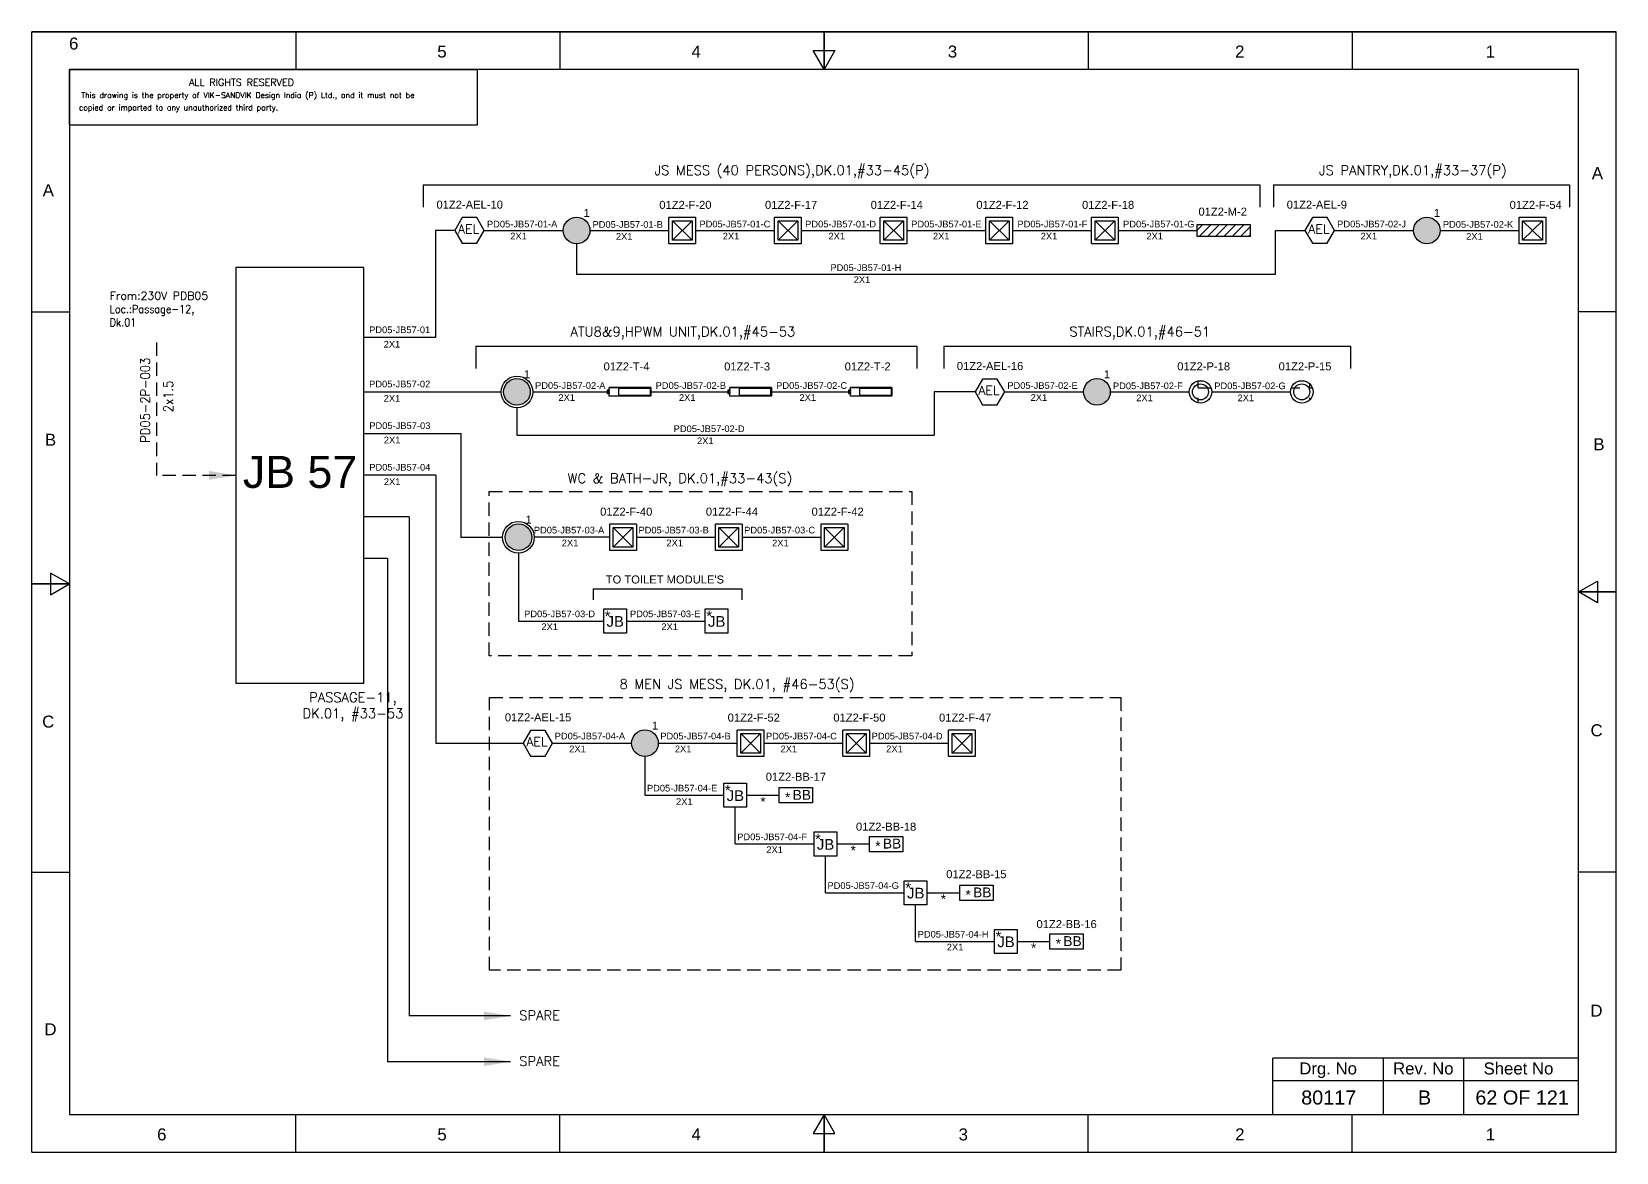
# Model space of a CAD drawing. Header units: inches. Extents: x -3311 to 1429, y -713 to 2436.
# Drawn here: x -2649.4 to -2352.4, y 659.9 to 870 of the extents above; entities that cross this region are included whole.
import ezdxf
from ezdxf.enums import TextEntityAlignment as Align

# ---------------------------------------------------------------- set-up
doc = ezdxf.new("R2010")
doc.units = ezdxf.units.IN
doc.linetypes.add('HIDDEN', pattern=[0.375, 0.25, -0.125])
doc.linetypes.add('SOLID', pattern=[0])
for name, color, linetype in [('BB', 7, 'Continuous'), ('Fmount', 7, 'Continuous'), ('LINE', 3, 'SOLID'), ('MirL', 7, 'Continuous')]:
    doc.layers.add(name, color=color, linetype=linetype)
for name, color, linetype, lineweight in [('ELEC_TXT-025', 1, 'Continuous', 25), ('HEL-025', 1, 'Continuous', 25), ('HEL-035', 2, 'Continuous', 35)]:
    doc.layers.add(name, color=color, linetype=linetype, lineweight=lineweight)
doc.styles.add('_NORMAL', font='arial.ttf')
doc.styles.add('ROMAN S', font='romans.shx')
doc.styles.add('ROMANS', font='simplex.shx', dxfattribs={"width": 0.88})
doc.styles.get("Standard").update_dxf_attribs({"font": 'arial.ttf'})
doc.dimstyles.get("Standard").update_dxf_attribs({"dimtxt": 0.18, "dimasz": 0.18, "dimexe": 0.18, "dimexo": 0.0625, "dimgap": 0.09, "dimtad": 0, "dimtih": 1, "dimtoh": 1, "dimdec": 4, "dimzin": 0, "dimdsep": 46, "dimtxsty": 'Standard', "dimcen": 0.09, "dimadec": 0, "dimazin": 0, "dimtfac": 1, "dimtdec": 4, "dimtofl": 0, "dimtmove": 0, "dimatfit": 3, "dimfxl": 1, "dimtolj": 1, "dimtzin": 0, "dimarcsym": 0})
pattern_1 = [(0, (0, 0), (0, 6.985), [5.08, -1.905]), (90, (0, 0), (-6.985, 4e-16), [5.08, -1.905])]

# ---------------------------------------------------------------- blocks, each defined once
blk = doc.blocks.new('fr')
at = {"color": 7, "linetype": 'Continuous'}
for p, q in [((33763.99, 4500.4), (33466.99, 4500.4)), ((33466.99, 4500.4), (33763.99, 4500.4)), ((33466.99, 4290.33), (33466.99, 4500.4)), ((33516.49, 4500.4), (33516.49, 4493.33)), ((33565.99, 4500.4), (33565.99, 4493.33)), ((33615.49, 4500.4), (33615.49, 4493.33)), ((33615.49, 4493.33), (33615.49, 4500.4)), ((33615.49, 4500.4), (33615.49, 4493.33)), ((33664.99, 4500.4), (33664.99, 4493.33)), ((33714.49, 4500.4), (33714.49, 4493.33)), ((33763.99, 4290.33), (33763.99, 4500.4)), ((33763.99, 4290.33), (33763.99, 4500.4)), ((33615.49, 4493.33), (33613.45, 4496.87)), ((33613.45, 4496.87), (33617.53, 4496.87)), ((33617.53, 4496.87), (33615.49, 4493.33)), ((33756.92, 4493.33), (33474.06, 4493.33)), ((33474.06, 4493.33), (33474.06, 4297.41)), ((33756.92, 4297.41), (33756.92, 4493.33)), ((33466.99, 4447.89), (33474.06, 4447.89)), ((33763.99, 4447.89), (33756.92, 4447.89)), ((33474.06, 4396.87), (33470.53, 4398.91)), ((33470.53, 4398.91), (33470.53, 4394.83)), ((33466.99, 4396.87), (33474.06, 4396.87)), ((33474.06, 4396.87), (33466.99, 4396.87)), ((33466.99, 4396.87), (33474.06, 4396.87)), ((33470.53, 4394.83), (33474.06, 4396.87)), ((33756.92, 4395.37), (33760.45, 4397.41)), ((33760.45, 4397.41), (33760.45, 4393.33)), ((33763.99, 4395.37), (33756.92, 4395.37)), ((33760.45, 4393.33), (33756.92, 4395.37)), ((33756.92, 4395.37), (33763.99, 4395.37)), ((33763.99, 4395.37), (33756.92, 4395.37)), ((33466.99, 4342.85), (33474.06, 4342.85)), ((33763.99, 4342.85), (33756.92, 4342.85)), ((33474.06, 4297.41), (33756.92, 4297.41)), ((33516.49, 4290.33), (33516.49, 4297.41)), ((33565.99, 4290.33), (33565.99, 4297.41)), ((33615.49, 4297.41), (33613.45, 4293.87)), ((33615.49, 4290.33), (33615.49, 4297.41)), ((33617.53, 4293.87), (33615.49, 4297.41)), ((33615.49, 4297.41), (33615.49, 4290.33)), ((33615.49, 4290.33), (33615.49, 4297.41)), ((33664.99, 4290.33), (33664.99, 4297.41)), ((33714.49, 4290.33), (33714.49, 4297.41)), ((33613.45, 4293.87), (33617.53, 4293.87)), ((33466.99, 4290.33), (33763.99, 4290.33)), ((33466.99, 4290.33), (33763.99, 4290.33))]:
    blk.add_line(p, q, dxfattribs=at)
at = {"color": 7, "style": '_NORMAL'}
for s, p in [('6', (33474.86, 4498.18)), ('5', (33543.88, 4496.68)), ('4', (33591.52, 4496.68)), ('3', (33639.57, 4496.68)), ('2', (33693.41, 4496.68)), ('1', (33740.39, 4496.68)), ('A', (33760.45, 4473.88)), ('A', (33470.1, 4470.68)), ('B', (33470.52, 4423.9)), ('B', (33760.74, 4423.06)), ('C', (33470.08, 4371.07)), ('C', (33760.29, 4369.44)), ('D', (33760.27, 4316.89)), ('D', (33470.51, 4313.39)), ('6', (33491.37, 4293.69)), ('5', (33543.89, 4293.69)), ('4', (33591.53, 4293.69)), ('3', (33641.59, 4293.69)), ('2', (33693.43, 4293.69)), ('1', (33740.41, 4293.69))]:
    blk.add_text(s, height=2.25, dxfattribs=at).set_placement(p, align=Align.MIDDLE_CENTER)
blk = doc.blocks.new('AEL')
at = {"color": 4}
blk.add_lwpolyline([(989.98, -190.09), (992.75, -190.09), (994.14, -187.69), (992.75, -185.28), (989.98, -185.28), (988.59, -187.69)], close=True, dxfattribs=at)
at = {"color": 4, "style": 'ROMANS'}
blk.add_text('AEL', height=1.725, dxfattribs=at).set_placement((989.2, -188.27))
blk = doc.blocks.new('AEL_L')
blk.add_blockref('AEL', (0, 0))
blk.add_attdef('TAG_NO', (986.55, -183.59), '', height=1.5)
blk = doc.blocks.new('FIXED_KEY_SWITCH')
h = blk.add_hatch(color=1)
h.dxf.hatch_style = 1
edge = h.paths.add_edge_path()
edge.add_arc((848.13, 1737.46), 2.5, 0, 360)
at = {"color": 1}
blk.add_circle((848.13, 1737.46), 2.5, dxfattribs=at)
at = {"color": 7, "insert": (849.44, 1741.5), "char_height": 1.5, "attachment_point": 1, "style": '_NORMAL'}
blk.add_mtext_dynamic_manual_height_columns('1', width=1.5, gutter_width=7.5, heights=[0], dxfattribs=at)
blk = doc.blocks.new('SWT')
blk.add_blockref('FIXED_KEY_SWITCH', (0, 0))
blk.add_attdef('TAG_NO', (844.55, 1741.11), '', height=1.5)
blk = doc.blocks.new('LED FLUSH MOUNT')
for p, q in [((114818, 79432), (114604, 79219)), ((114604, 79432), (114818, 79219))]:
    blk.add_line(p, q)
blk.add_lwpolyline([(114572, 79470), (114850, 79470, -0.414214), (114856, 79464), (114856, 79186, -0.414214), (114850, 79180), (114572, 79180, -0.414214), (114566, 79186), (114566, 79464, -0.414214)], format="xyb", close=True)
blk.add_lwpolyline([(114604, 79432), (114818, 79432), (114818, 79219), (114604, 79219)], close=True)
blk = doc.blocks.new('LED Flush Mounted Light 22W')
blk.add_blockref('LED FLUSH MOUNT', (0, 0))
at = {"style": 'ROMANS', "width": 0.7}
blk.add_attdef('TAG_NO.:', (113905, 79579), '', height=250, dxfattribs=at)
blk = doc.blocks.new('2A')
at = {"color": 7, "lineweight": -3, "ltscale": 2.5}
blk.add_line((790.02, 1997.62, -0.03), (782.23, 1997.62, -0.03), dxfattribs=at)
at = {"color": 7, "lineweight": -3, "ltscale": 2.5, "elevation": -0.03}
for points in [[(781.91, 1997.21), (782.23, 1997.21), (782.23, 1996.94), (781.91, 1996.94)], [(781.91, 1996.7), (782.23, 1996.7), (782.23, 1996.44), (781.91, 1996.44)], [(782.23, 1997.62), (790.02, 1997.62), (790.02, 1996.02), (782.23, 1996.02)], [(784.03, 1997.5), (789.88, 1997.5), (789.88, 1996.14), (784.03, 1996.14)]]:
    blk.add_lwpolyline(points, close=True, dxfattribs=at)
blk = doc.blocks.new('LED TUBE LIGHT 30W')
blk.add_blockref('2A', (179.91, -357.89))
blk.add_attdef('TAG_NO.', (962.52, 1642.97), '', height=1.5)
blk = doc.blocks.new('MIR')
h = blk.add_hatch()
h.set_pattern_fill('ANSI31', color=256, scale=500)
h.set_pattern_definition([(45, (0, 0), (-44.194174, 44.194174), [])])
h.paths.add_polyline_path([(109452, 30143), (110019, 30143), (110019, 30272), (109452, 30272)])
at = {"elevation": -6}
blk.add_lwpolyline([(109452, 30272), (110019, 30272), (110019, 30143), (109452, 30143)], close=True, dxfattribs=at)
blk = doc.blocks.new('MIRROR LIGHT')
blk.add_blockref('MIR', (0, 0))
at = {"style": 'ROMANS', "width": 0.7}
blk.add_attdef('TAG_NO.:', (108952, 30348), '', height=250, dxfattribs=at)
blk = doc.blocks.new('1')
h = blk.add_hatch()
h.set_pattern_fill('ANGLE', color=6)
h.set_pattern_definition(pattern_1)
h.paths.add_polyline_path([(303.23, 2044.43, 1), (306.22, 2044.43, 1)], flags=0)
h.paths.add_polyline_path([(302.63, 2044.43, 1), (306.83, 2044.43, 1)])
h.paths.add_polyline_path([(306.22, 2044.43, -1), (303.23, 2044.43, -1)], flags=16)
h = blk.add_hatch()
h.set_pattern_fill('ANGLE', color=6)
h.set_pattern_definition(pattern_1)
h.paths.add_polyline_path([(303.23, 2044.43, 1), (306.22, 2044.43, 1)])
at = {"color": 6}
for radius in [2.1, 1.5]:
    blk.add_circle((304.73, 2044.43), radius, dxfattribs=at)
blk = doc.blocks.new('LED PENDENT LIGHT 15W')
blk.add_blockref('1', (0, 0))
blk.add_attdef('TAG_NO', (301.63, 2048.1), '', height=1.5)
blk = doc.blocks.new('bunk_light')
blk.add_lwpolyline([(17773, 202986), (18112, 202986), (18112, 202830), (17773, 202830)], close=True)
at = {"char_height": 100, "attachment_point": 1}
for s, insert in [('*', (17831, 202937)), ('BB', (17909, 202962))]:
    blk.add_mtext_dynamic_manual_height_columns(s, width=182.6, gutter_width=7.5, heights=[0], dxfattribs=dict(at, insert=insert))
blk = doc.blocks.new('LED_BUNK _LIGHT')
at = {"xscale": 0.8, "yscale": 0.8, "zscale": 0.8}
blk.add_blockref('bunk_light', (4436, 38936), dxfattribs=at)
at = {"style": 'ROMAN S', "width": 0.7}
blk.add_attdef('TAG_NO:', text='', height=250, dxfattribs=at).set_placement((18767, 201415), align=Align.CENTER)
blk = doc.blocks.new('A$C4BAD7D21')
at = {"layer": 'HEL-025'}
blk.add_lwpolyline([(-34000, 0), (-34000, 2086), (-18714, 2086), (-18714, 0)], close=True, dxfattribs=at)
at = {"layer": 'HEL-025', "style": 'ROMANS'}
for s, p in [('This drawing is the property of VIK-SANDVIK Design India (P) Ltd., and it must not be', (-33558, 1016)), (' copied or imparted to any unauthorized third party.', (-33785, 550))]:
    blk.add_text(s, height=210, dxfattribs=at).set_placement(p)
at = {"layer": 'HEL-035', "style": 'ROMANS'}
blk.add_text('     ALL RIGHTS RESERVED', height=262.5, dxfattribs=at).set_placement((-30497, 1476))
blk = doc.blocks.new('JB')
blk.add_lwpolyline([(1661.35, 1973.02), (1665.59, 1973.02), (1665.59, 1968.5), (1661.35, 1968.5)], close=True)
at = {"color": 7}
for s, p in [('*', (1661.54, 1970.68)), ('JB', (1661.87, 1969.69))]:
    blk.add_text(s, height=2, dxfattribs=at).set_placement(p)
blk = doc.blocks.new('JB_FOR_BUNKLIGHT')
blk.add_blockref('JB', (0, 0))
blk.add_attdef('TAG_NO:', (1659.46, 1975.19), '', height=1.5)

msp = doc.modelspace()

# ---------------------------------------------------------------- linework, layer by layer
for p, q in [((-2575.99, 841.29, -0.05), (-2419.17, 841.29, -0.05)), ((-2416.62, 841.29, -0.05), (-2361.16, 841.29, -0.05)), ((-2573.71, 832.74), (-2573.71, 812.66)), ((-2570.11, 832.74), (-2573.71, 832.74)), ((-2416.25, 824.58), (-2416.25, 832.74)), ((-2547.25, 830.24), (-2547.25, 824.58)), ((-2566.17, 811.04, -0.05), (-2483.49, 811.04, -0.05)), ((-2478.45, 811.04, -0.05), (-2402.22, 811.04, -0.05)), ((-2472.57, 802.49), (-2480.22, 802.49)), ((-2480.22, 802.49), (-2480.22, 794.37)), ((-2558.43, 799.52), (-2558.43, 794.37)), ((-2568.96, 794.69), (-2568.96, 775.21, -0.05)), ((-2558.43, 794.37), (-2480.22, 794.37)), ((-2573.64, 786.89), (-2587.11, 786.89)), ((-2573.64, 786.89), (-2573.64, 736.63)), ((-2578.62, 779.09), (-2587.11, 779.09)), ((-2578.62, 779.09), (-2578.62, 685.51)), ((-2541.05, 775.24, -0.05), (-2555.18, 775.24, -0.05)), ((-2582.7, 771.28), (-2587.11, 771.28)), ((-2582.7, 771.28), (-2582.7, 676.93)), ((-2544.16, 765.58, -0.05), (-2516.29, 765.58, -0.05)), ((-2515.42, 726.87), (-2509.27, 726.87)), ((-2498.51, 717.74), (-2492.36, 717.74)), ((-2481.6, 708.6), (-2475.45, 708.6)), ((-2464.69, 699.47), (-2458.54, 699.47))]:
    msp.add_line(p, q)
at = {"color": 7, "linetype": 'Continuous'}
for p, q in [((-2359.46, 677.61), (-2416.78, 677.61)), ((-2416.78, 667.01), (-2416.78, 677.61)), ((-2396, 667.01), (-2396, 677.61)), ((-2380.99, 667.01), (-2380.99, 677.61)), ((-2416.78, 673.43), (-2359.46, 673.43))]:
    msp.add_line(p, q, dxfattribs=at)
msp.add_lwpolyline([(-2587.11, 825.79), (-2611.12, 825.79), (-2611.12, 747.89), (-2587.11, 747.89)], close=True)
at = {"linetype": 'HIDDEN', "ltscale": 10}
msp.add_lwpolyline([(-2625.96, 811.72), (-2625.96, 786.84)], dxfattribs=at)
for points, elevation in [([(-2563.66, 783.79), (-2484.45, 783.79), (-2484.45, 753.01), (-2563.66, 753.01)], -0.11), ([(-2563.57, 745.18), (-2445.26, 745.18), (-2445.26, 694.07), (-2563.57, 694.07)], -0.03)]:
    msp.add_lwpolyline(points, close=True, dxfattribs=dict(at, elevation=elevation))
at = {"layer": 'LINE', "color": 0}
for p, q in [((-2575.99, 841.29, -0.05), (-2575.99, 837.1, -0.05)), ((-2419.17, 841.29, -0.05), (-2419.17, 837.1, -0.05)), ((-2416.62, 841.29, -0.05), (-2416.62, 837.1, -0.05)), ((-2361.16, 841.29, -0.05), (-2361.16, 837.1, -0.05)), ((-2564.55, 832.74), (-2549.75, 832.74)), ((-2544.75, 832.74), (-2529.96, 832.74)), ((-2524.95, 832.74), (-2510.15, 832.74)), ((-2505.14, 832.74), (-2490.35, 832.74)), ((-2485.34, 832.74), (-2470.54, 832.74)), ((-2465.53, 832.74), (-2450.73, 832.74)), ((-2445.72, 832.74), (-2430.93, 832.74)), ((-2416.25, 832.74), (-2410.74, 832.74)), ((-2405.19, 832.74), (-2390.39, 832.74)), ((-2385.39, 832.74), (-2370.6, 832.74)), ((-2547.25, 824.58), (-2416.25, 824.58)), ((-2573.71, 812.66), (-2587.11, 812.66)), ((-2566.17, 811.04, -0.05), (-2566.17, 806.85, -0.05)), ((-2483.49, 811.04, -0.05), (-2483.49, 806.85, -0.05)), ((-2478.45, 811.04, -0.05), (-2478.45, 806.85, -0.05)), ((-2402.22, 811.04, -0.05), (-2402.22, 806.85, -0.05)), ((-2587.11, 802.49), (-2561.4, 802.49)), ((-2555.46, 802.49), (-2541.13, 802.49)), ((-2533.34, 802.49), (-2518.54, 802.49)), ((-2510.74, 802.49), (-2495.95, 802.49)), ((-2467.02, 802.49), (-2452.22, 802.49)), ((-2447.22, 802.49), (-2432.43, 802.49)), ((-2428.23, 802.49), (-2413.43, 802.49)), ((-2587.08, 794.69), (-2568.96, 794.69)), ((-2536.04, 775.24, -0.05), (-2521.24, 775.24, -0.05)), ((-2516.23, 775.24, -0.05), (-2501.44, 775.24, -0.05)), ((-2558.15, 772.26, -0.05), (-2558.15, 759.53, -0.05)), ((-2544.16, 765.58, -0.05), (-2544.16, 763.49, -0.05)), ((-2516.29, 765.58, -0.05), (-2516.29, 763.49, -0.05)), ((-2558.15, 759.53, -0.05), (-2542.16, 759.53, -0.05)), ((-2537.93, 759.53, -0.05), (-2523.14, 759.53, -0.05)), ((-2573.64, 736.63), (-2557.29, 736.63)), ((-2551.74, 736.63), (-2536.95, 736.63)), ((-2531.95, 736.63), (-2517.15, 736.63)), ((-2512.14, 736.63), (-2497.34, 736.63)), ((-2492.33, 736.63), (-2477.54, 736.63)), ((-2534.45, 734.13), (-2534.45, 726.87)), ((-2534.45, 726.87), (-2519.65, 726.87)), ((-2517.53, 717.74), (-2517.53, 724.61)), ((-2517.53, 717.74), (-2502.74, 717.74)), ((-2500.62, 708.6), (-2500.62, 715.48)), ((-2500.62, 708.6), (-2485.83, 708.6)), ((-2483.71, 699.47), (-2483.71, 706.35)), ((-2483.71, 699.47), (-2468.92, 699.47))]:
    msp.add_line(p, q, dxfattribs=at)
at = {"layer": 'LINE', "color": 7}
msp.add_line((-2561.13, 775.21, -0.05), (-2568.96, 775.21, -0.05), dxfattribs=at)
at = {"layer": 'LINE', "color": 0}
for centre in [(-2558.43, 802.49), (-2558.15, 775.24, -0.05)]:
    msp.add_circle(centre, 2.97, dxfattribs=at)

# ---------------------------------------------------------------- block references
for name, p in [('fr', (-36116.37, -3630.39)), ('SWT', (-3395.38, -904.71)), ('SWT', (-3236.02, -904.71)), ('SWT', (-3406.56, -934.97)), ('SWT', (-3297.85, -934.97)), ('SWT', (-3406.28, -962.22, -0.05)), ('JB_FOR_BUNKLIGHT', (-4203.52, -1211.23, -0.05)), ('JB_FOR_BUNKLIGHT', (-4184.49, -1211.23, -0.05)), ('SWT', (-3382.57, -1000.83)), ('JB_FOR_BUNKLIGHT', (-4181, -1243.89)), ('JB_FOR_BUNKLIGHT', (-4164.09, -1253.02)), ('JB_FOR_BUNKLIGHT', (-4147.18, -1262.16)), ('JB_FOR_BUNKLIGHT', (-4130.27, -1271.29))]:
    msp.add_blockref(name, p)
ref = msp.add_blockref('AEL_L', (-3558.69, 1020.43))
ref.add_attrib('TAG_NO', '01Z2-AEL-10', (-2573.52, 836.84), dxfattribs={"color": 4, "height": 1.5})
ref = msp.add_blockref('AEL_L', (-3399.33, 1020.43))
ref.add_attrib('TAG_NO', '01Z2-AEL-9', (-2414.16, 836.84), dxfattribs={"color": 4, "height": 1.5})
ref = msp.add_blockref('LED TUBE LIGHT 30W', (-3503.27, -836.44, 0.03))
ref.add_attrib('TAG_NO.', '01Z2-T-4', (-2542.2, 806.51, 0.03), dxfattribs={"height": 1.5})
ref = msp.add_blockref('LED TUBE LIGHT 30W', (-3480.67, -836.44, 0.03))
ref.add_attrib('TAG_NO.', '01Z2-T-3', (-2519.6, 806.51, 0.03), dxfattribs={"height": 1.5})
ref = msp.add_blockref('LED TUBE LIGHT 30W', (-3458.08, -836.44, 0.03))
ref.add_attrib('TAG_NO.', '01Z2-T-2', (-2497.01, 806.51, 0.03), dxfattribs={"height": 1.5})
ref = msp.add_blockref('AEL_L', (-3461.16, 990.18))
ref.add_attrib('TAG_NO', '01Z2-AEL-16', (-2475.99, 806.59), dxfattribs={"color": 4, "height": 1.5})
ref = msp.add_blockref('LED PENDENT LIGHT 15W', (-2735.05, -1241.94))
ref.add_attrib('TAG_NO', '01Z2-P-18', (-2434.67, 806.53), dxfattribs={"height": 1.5})
ref = msp.add_blockref('LED PENDENT LIGHT 15W', (-2716.06, -1241.94))
ref.add_attrib('TAG_NO', '01Z2-P-15', (-2415.67, 806.53), dxfattribs={"height": 1.5})
ref = msp.add_blockref('AEL_L', (-3545.88, 924.32))
ref.add_attrib('TAG_NO', '01Z2-AEL-15', (-2560.71, 740.73), dxfattribs={"color": 4, "height": 1.5})
at = {"layer": 'BB'}
ref = msp.add_blockref('LED_BUNK _LIGHT', (-2939.06, -3910.22), dxfattribs=dict(at, xscale=0.02304, yscale=0.02304, zscale=0.02304))
ref.add_attrib('TAG_NO:', '01Z2-BB-17', dxfattribs={"layer": '0', "height": 1.5}).set_placement((-2506.15, 729.15, 0), align=Align.BOTTOM_CENTER)
ref = msp.add_blockref('LED_BUNK _LIGHT', (-2922.15, -3919.35), dxfattribs=dict(at, xscale=0.02304, yscale=0.02304, zscale=0.02304))
ref.add_attrib('TAG_NO:', '01Z2-BB-18', dxfattribs={"layer": '0', "height": 1.5}).set_placement((-2489.24, 719.78, 0), align=Align.BOTTOM_CENTER)
ref = msp.add_blockref('LED_BUNK _LIGHT', (-2905.24, -3928.49), dxfattribs=dict(at, xscale=0.02304, yscale=0.02304, zscale=0.02304))
ref.add_attrib('TAG_NO:', '01Z2-BB-15', dxfattribs={"layer": '0', "height": 1.5}).set_placement((-2472.33, 710.88, 0), align=Align.BOTTOM_CENTER)
ref = msp.add_blockref('LED_BUNK _LIGHT', (-2888.33, -3937.62), dxfattribs=dict(at, xscale=0.02304, yscale=0.02304, zscale=0.02304))
ref.add_attrib('TAG_NO:', '01Z2-BB-16', dxfattribs={"layer": '0', "height": 1.5}).set_placement((-2455.41, 701.52, 0), align=Align.BOTTOM_CENTER)
at = {"layer": 'ELEC_TXT-025', "color": 0, "xscale": 0.005, "yscale": 0.005, "zscale": 0.005}
msp.add_blockref('A$C4BAD7D21', (-2472.31, 852.51), dxfattribs=at)
at = {"layer": 'Fmount'}
ref = msp.add_blockref('LED Flush Mounted Light 22W', (-4509.66, -538), dxfattribs=dict(at, xscale=0.01728, yscale=0.01728, zscale=0.01728))
ref.add_attrib('TAG_NO.:', '01Z2-F-20', dxfattribs={"layer": '0', "height": 1.5}).set_placement((-2531.75, 836.35), align=Align.BOTTOM_LEFT)
ref = msp.add_blockref('LED Flush Mounted Light 22W', (-4489.85, -538), dxfattribs=dict(at, xscale=0.01728, yscale=0.01728, zscale=0.01728))
ref.add_attrib('TAG_NO.:', '01Z2-F-17', dxfattribs={"layer": '0', "height": 1.5}).set_placement((-2511.94, 836.35), align=Align.BOTTOM_LEFT)
ref = msp.add_blockref('LED Flush Mounted Light 22W', (-4470.05, -538), dxfattribs=dict(at, xscale=0.01728, yscale=0.01728, zscale=0.01728))
ref.add_attrib('TAG_NO.:', '01Z2-F-14', dxfattribs={"layer": '0', "height": 1.5}).set_placement((-2492.13, 836.35), align=Align.BOTTOM_LEFT)
ref = msp.add_blockref('LED Flush Mounted Light 22W', (-4450.24, -538), dxfattribs=dict(at, xscale=0.01728, yscale=0.01728, zscale=0.01728))
ref.add_attrib('TAG_NO.:', '01Z2-F-12', dxfattribs={"layer": '0', "height": 1.5}).set_placement((-2472.33, 836.35), align=Align.BOTTOM_LEFT)
ref = msp.add_blockref('LED Flush Mounted Light 22W', (-4430.43, -538), dxfattribs=dict(at, xscale=0.01728, yscale=0.01728, zscale=0.01728))
ref.add_attrib('TAG_NO.:', '01Z2-F-18', dxfattribs={"layer": '0', "height": 1.5}).set_placement((-2452.52, 836.35), align=Align.BOTTOM_LEFT)
ref = msp.add_blockref('LED Flush Mounted Light 22W', (-4350.3, -538), dxfattribs=dict(at, xscale=0.01728, yscale=0.01728, zscale=0.01728))
ref.add_attrib('TAG_NO.:', '01Z2-F-54', dxfattribs={"layer": '0', "height": 1.5}).set_placement((-2372.38, 836.35), align=Align.BOTTOM_LEFT)
ref = msp.add_blockref('LED Flush Mounted Light 22W', (-4520.75, -595.5, -0.05), dxfattribs=dict(at, xscale=0.01728, yscale=0.01728, zscale=0.01728))
ref.add_attrib('TAG_NO.:', '01Z2-F-40', dxfattribs={"layer": '0', "height": 1.5}).set_placement((-2542.84, 778.84, -0.05), align=Align.BOTTOM_LEFT)
ref = msp.add_blockref('LED Flush Mounted Light 22W', (-4500.94, -595.5, -0.05), dxfattribs=dict(at, xscale=0.01728, yscale=0.01728, zscale=0.01728))
ref.add_attrib('TAG_NO.:', '01Z2-F-44', dxfattribs={"layer": '0', "height": 1.5}).set_placement((-2523.03, 778.84, -0.05), align=Align.BOTTOM_LEFT)
ref = msp.add_blockref('LED Flush Mounted Light 22W', (-4481.14, -595.5, -0.05), dxfattribs=dict(at, xscale=0.01728, yscale=0.01728, zscale=0.01728))
ref.add_attrib('TAG_NO.:', '01Z2-F-42', dxfattribs={"layer": '0', "height": 1.5}).set_placement((-2503.22, 778.84, -0.05), align=Align.BOTTOM_LEFT)
ref = msp.add_blockref('LED Flush Mounted Light 22W', (-4496.85, -634.11), dxfattribs=dict(at, xscale=0.01728, yscale=0.01728, zscale=0.01728))
ref.add_attrib('TAG_NO.:', '01Z2-F-52', dxfattribs={"layer": '0', "height": 1.5}).set_placement((-2518.94, 740.23), align=Align.BOTTOM_LEFT)
ref = msp.add_blockref('LED Flush Mounted Light 22W', (-4477.04, -634.11), dxfattribs=dict(at, xscale=0.01728, yscale=0.01728, zscale=0.01728))
ref.add_attrib('TAG_NO.:', '01Z2-F-50', dxfattribs={"layer": '0', "height": 1.5}).set_placement((-2499.13, 740.23), align=Align.BOTTOM_LEFT)
ref = msp.add_blockref('LED Flush Mounted Light 22W', (-4457.24, -634.11), dxfattribs=dict(at, xscale=0.01728, yscale=0.01728, zscale=0.01728))
ref.add_attrib('TAG_NO.:', '01Z2-F-47', dxfattribs={"layer": '0', "height": 1.5}).set_placement((-2479.32, 740.23), align=Align.BOTTOM_LEFT)
at = {"layer": 'MirL'}
ref = msp.add_blockref('MIRROR LIGHT', (-4346.34, 304.11, 0.11), dxfattribs=dict(at, xscale=0.0175, yscale=0.0175, zscale=0.0175))
ref.add_attrib('TAG_NO.:', '01Z2-M-2', dxfattribs={"layer": '0', "height": 1.5}).set_placement((-2430.7, 835.08, -0.11), align=Align.BOTTOM_LEFT)

# ---------------------------------------------------------------- texts
at = {"color": 7}
for s, height, p in [('PD05-JB57-01-A', 1.25, (-2564.06, 833.32)), ('PD05-JB57-01-C', 1.25, (-2524.23, 833.32, -0.03)), ('PD05-JB57-01-D', 1.25, (-2504.42, 833.32, -0.03)), ('PD05-JB57-01-E', 1.25, (-2484.54, 833.32, -0.03)), ('PD05-JB57-01-F', 1.25, (-2464.63, 833.32, -0.03)), ('PD05-JB57-01-G', 1.25, (-2444.83, 833.32, -0.03)), ('PD05-JB57-02-J', 1.25, (-2404.7, 833.32)), ('2X1', 1.25, (-2559.69, 831.06)), ('PD05-JB57-01-B', 1.25, (-2544.27, 833.25)), ('2X1', 1.25, (-2539.89, 831)), ('2X1', 1.25, (-2519.86, 831.06)), ('2X1', 1.25, (-2500.05, 831.06)), ('2X1', 1.25, (-2480.47, 831.06)), ('2X1', 1.25, (-2460.26, 831.06)), ('2X1', 1.25, (-2440.46, 831.06)), ('2X1', 1.25, (-2400.33, 831.06)), ('PD05-JB57-02-K', 1.25, (-2384.9, 833.26, -0.03)), ('2X1', 1.25, (-2380.53, 831.01, -0.03)), ('PD05-JB57-01-H', 1.25, (-2499.68, 825.15, -0.03)), ('2X1', 1.25, (-2495.31, 822.9)), ('PD05-JB57-01', 1.25, (-2586.14, 813.5)), ('2X1', 1.25, (-2583.41, 810.8)), ('PD05-JB57-02', 1.25, (-2586.14, 803.33)), ('2X1', 1.25, (-2583.41, 800.64)), ('PD05-JB57-02-A', 1.25, (-2555.04, 803.06, -0.03)), ('2X1', 1.25, (-2550.66, 800.81)), ('PD05-JB57-02-B', 1.25, (-2532.44, 803.06, -0.03)), ('2X1', 1.25, (-2528.07, 800.81)), ('PD05-JB57-02-C', 1.25, (-2509.85, 803.06, -0.03)), ('2X1', 1.25, (-2505.48, 800.81)), ('PD05-JB57-02-E', 1.25, (-2466.53, 803.06)), ('2X1', 1.25, (-2462.16, 800.81)), ('PD05-JB57-02-F', 1.25, (-2446.73, 803)), ('2X1', 1.25, (-2442.36, 800.74)), ('PD05-JB57-02-G', 1.25, (-2427.74, 803)), ('2X1', 1.25, (-2423.37, 800.74)), ('PD05-JB57-03', 1.25, (-2586.11, 795.53)), ('PD05-JB57-02-D', 1.25, (-2529.06, 794.95, -0.03)), ('2X1', 1.25, (-2583.38, 792.84)), ('2X1', 1.25, (-2524.69, 792.69)), ('PD05-JB57-04', 1.25, (-2586.11, 787.73)), ('2X1', 1.25, (-2583.38, 785.03)), ('PD05-JB57-03-A', 1.25, (-2555.27, 775.95, 0.02)), ('PD05-JB57-03-B', 1.25, (-2535.66, 775.95, 0.02)), ('PD05-JB57-03-C', 1.25, (-2515.85, 775.95, 0.02)), ('2X1', 1.25, (-2550.03, 773.55, -0.05)), ('2X1', 1.25, (-2530.42, 773.55, -0.05)), ('2X1', 1.25, (-2510.61, 773.55, -0.05)), ("TO TOILET MODULE'S", 1.5, (-2541.79, 766.57, -0.05)), ('PD05-JB57-03-D', 1.25, (-2557.09, 760.25, 0.02)), ('PD05-JB57-03-E', 1.25, (-2537.25, 760.25, 0.02)), ('2X1', 1.25, (-2553.85, 757.85, -0.05)), ('2X1', 1.25, (-2531.36, 757.85, -0.05)), ('PD05-JB57-04-A', 1.25, (-2551.36, 737.34, 0.08)), ('PD05-JB57-04-B', 1.25, (-2531.57, 737.34, 0.08)), ('PD05-JB57-04-C', 1.25, (-2511.76, 737.34, 0.08)), ('PD05-JB57-04-D', 1.25, (-2491.95, 737.34, 0.08)), ('2X1', 1.25, (-2548.63, 734.94)), ('2X1', 1.25, (-2528.83, 734.94)), ('2X1', 1.25, (-2509.03, 734.94)), ('2X1', 1.25, (-2489.22, 734.94)), ('PD05-JB57-04-E', 1.25, (-2534.07, 727.58, 0.08)), ('2X1', 1.25, (-2528.61, 725.06)), ('*', 1.8, (-2512.81, 724.77)), ('PD05-JB57-04-F', 1.25, (-2517.15, 718.45, 0.08)), ('2X1', 1.25, (-2511.69, 716.05)), ('*', 1.8, (-2495.9, 715.64)), ('PD05-JB57-04-G', 1.25, (-2500.24, 709.32, 0.08)), ('*', 1.8, (-2478.99, 706.51)), ('PD05-JB57-04-H', 1.25, (-2483.33, 700.19, 0.08)), ('2X1', 1.25, (-2477.87, 697.78)), ('*', 1.8, (-2462.08, 697.37))]:
    msp.add_text(s, height=height, dxfattribs=at).set_placement(p)
at = {"color": 7, "lineweight": 30}
msp.add_text('JB 57 ', height=6, dxfattribs=at).set_placement((-2597.93, 787.49), align=Align.MIDDLE_CENTER)
at = {"color": 7}
for s, height, p in [('Drg. No', 2.246, (-2406.4, 675.66)), ('Rev. No', 2.246, (-2388.56, 675.66)), ('Sheet No', 2.246, (-2370.72, 675.66)), ('80117', 2.653, (-2406.29, 670.22)), ('B', 2.65, (-2388.32, 670.22)), ('62 OF 121', 2.653, (-2370.04, 670.22))]:
    msp.add_text(s, height=height, dxfattribs=at).set_placement(p, align=Align.MIDDLE_CENTER)
at = {"color": 7, "char_height": 1.8, "attachment_point": 1, "style": '_NORMAL'}
for s, insert, width in [('{\\Fromans|c0;\\C2;JS MESS (40 PERSONS),DK.01,#33-45(P)}', (-2532.65, 844.94, 0.22), 64.1591), ('{\\Fromans|c0;\\C2;JS PANTRY,DK.01,#33-37(P)}', (-2408.11, 844.94, 0.22), 40.2117), ('{\\Fromans|c0;\\C2;ATU8&9,HPWM UNIT,DK.01,#45-53}', (-2548.39, 814.68, 0.22), 74.1776), ('{\\Fromans|c0;\\C2;STAIRS,DK.01,#46-51}', (-2454.89, 814.68, 0.22), 40.2117), ('{\\Fromans|c0;\\C2;WC & BATH-JR, DK.01,#33-43(S)}', (-2548.94, 787.2, 0.16), 74.1776), ('{\\Fromans|c0;\\C2;SPARE}', (-2558.01, 686.51), 8.1658), ('{\\Fromans|c0;\\C2;SPARE}', (-2558.01, 677.93), 8.1658)]:
    msp.add_mtext(s, dxfattribs=dict(at, insert=insert, width=width))
at = {"color": 7, "insert": (-2634.76, 821.27), "char_height": 1.5, "width": 36.8884, "attachment_point": 1}
msp.add_mtext('{\\Fromans|c0;\\C2;From:230V PDB05 \\P\\Fsimplex|c0;\\W0.88;Loc.:Passage-12,      \\PDk.01}', dxfattribs=at)
at = {"color": 7, "insert": (-2629.01, 792.94), "char_height": 1.8, "width": 17.1296, "attachment_point": 1, "rotation": 90, "style": '_NORMAL'}
msp.add_mtext('{\\Fromans|c0;\\W0.88;PD05-2P-003}', dxfattribs=at)
at = {"color": 7, "insert": (-2624.68, 798.66), "char_height": 1.8, "attachment_point": 1, "rotation": 90, "style": '_NORMAL'}
msp.add_mtext('{\\Fsimplex|c0;\\W0.88;2x1.5}', dxfattribs=at)
at = {"insert": (-2539.2, 748.61, -0.03), "char_height": 1.8, "width": 80.3537, "attachment_point": 1, "style": '_NORMAL'}
msp.add_mtext('{\\Fromans|c0;\\C2;8 MEN JS MESS, DK.01, #46-53(S)}', dxfattribs=at)
at = {"color": 7, "insert": (-2598.63, 746.13), "char_height": 1.8, "attachment_point": 1, "style": '_NORMAL'}
msp.add_mtext('\\pxqc;{\\Fromans|c0;\\C2;PASSAGE-11, \\PDK.01, #33-53}', dxfattribs=at)

# ---------------------------------------------------------------- leaders
at = {"linetype": 'HIDDEN', "ltscale": 10}
msp.add_leader([(-2611.12, 786.84), (-2625.96, 786.84)], dimstyle='Standard', override={"dimasz": 5, "dimarcsym": 1}, dxfattribs=at)
for points in [[(-2559.63, 685.51), (-2578.62, 685.51)], [(-2559.63, 676.93), (-2582.7, 676.93)]]:
    msp.add_leader(points, dimstyle='Standard', override={"dimasz": 5, "dimarcsym": 1})

doc.saveas('drawing.dxf')
